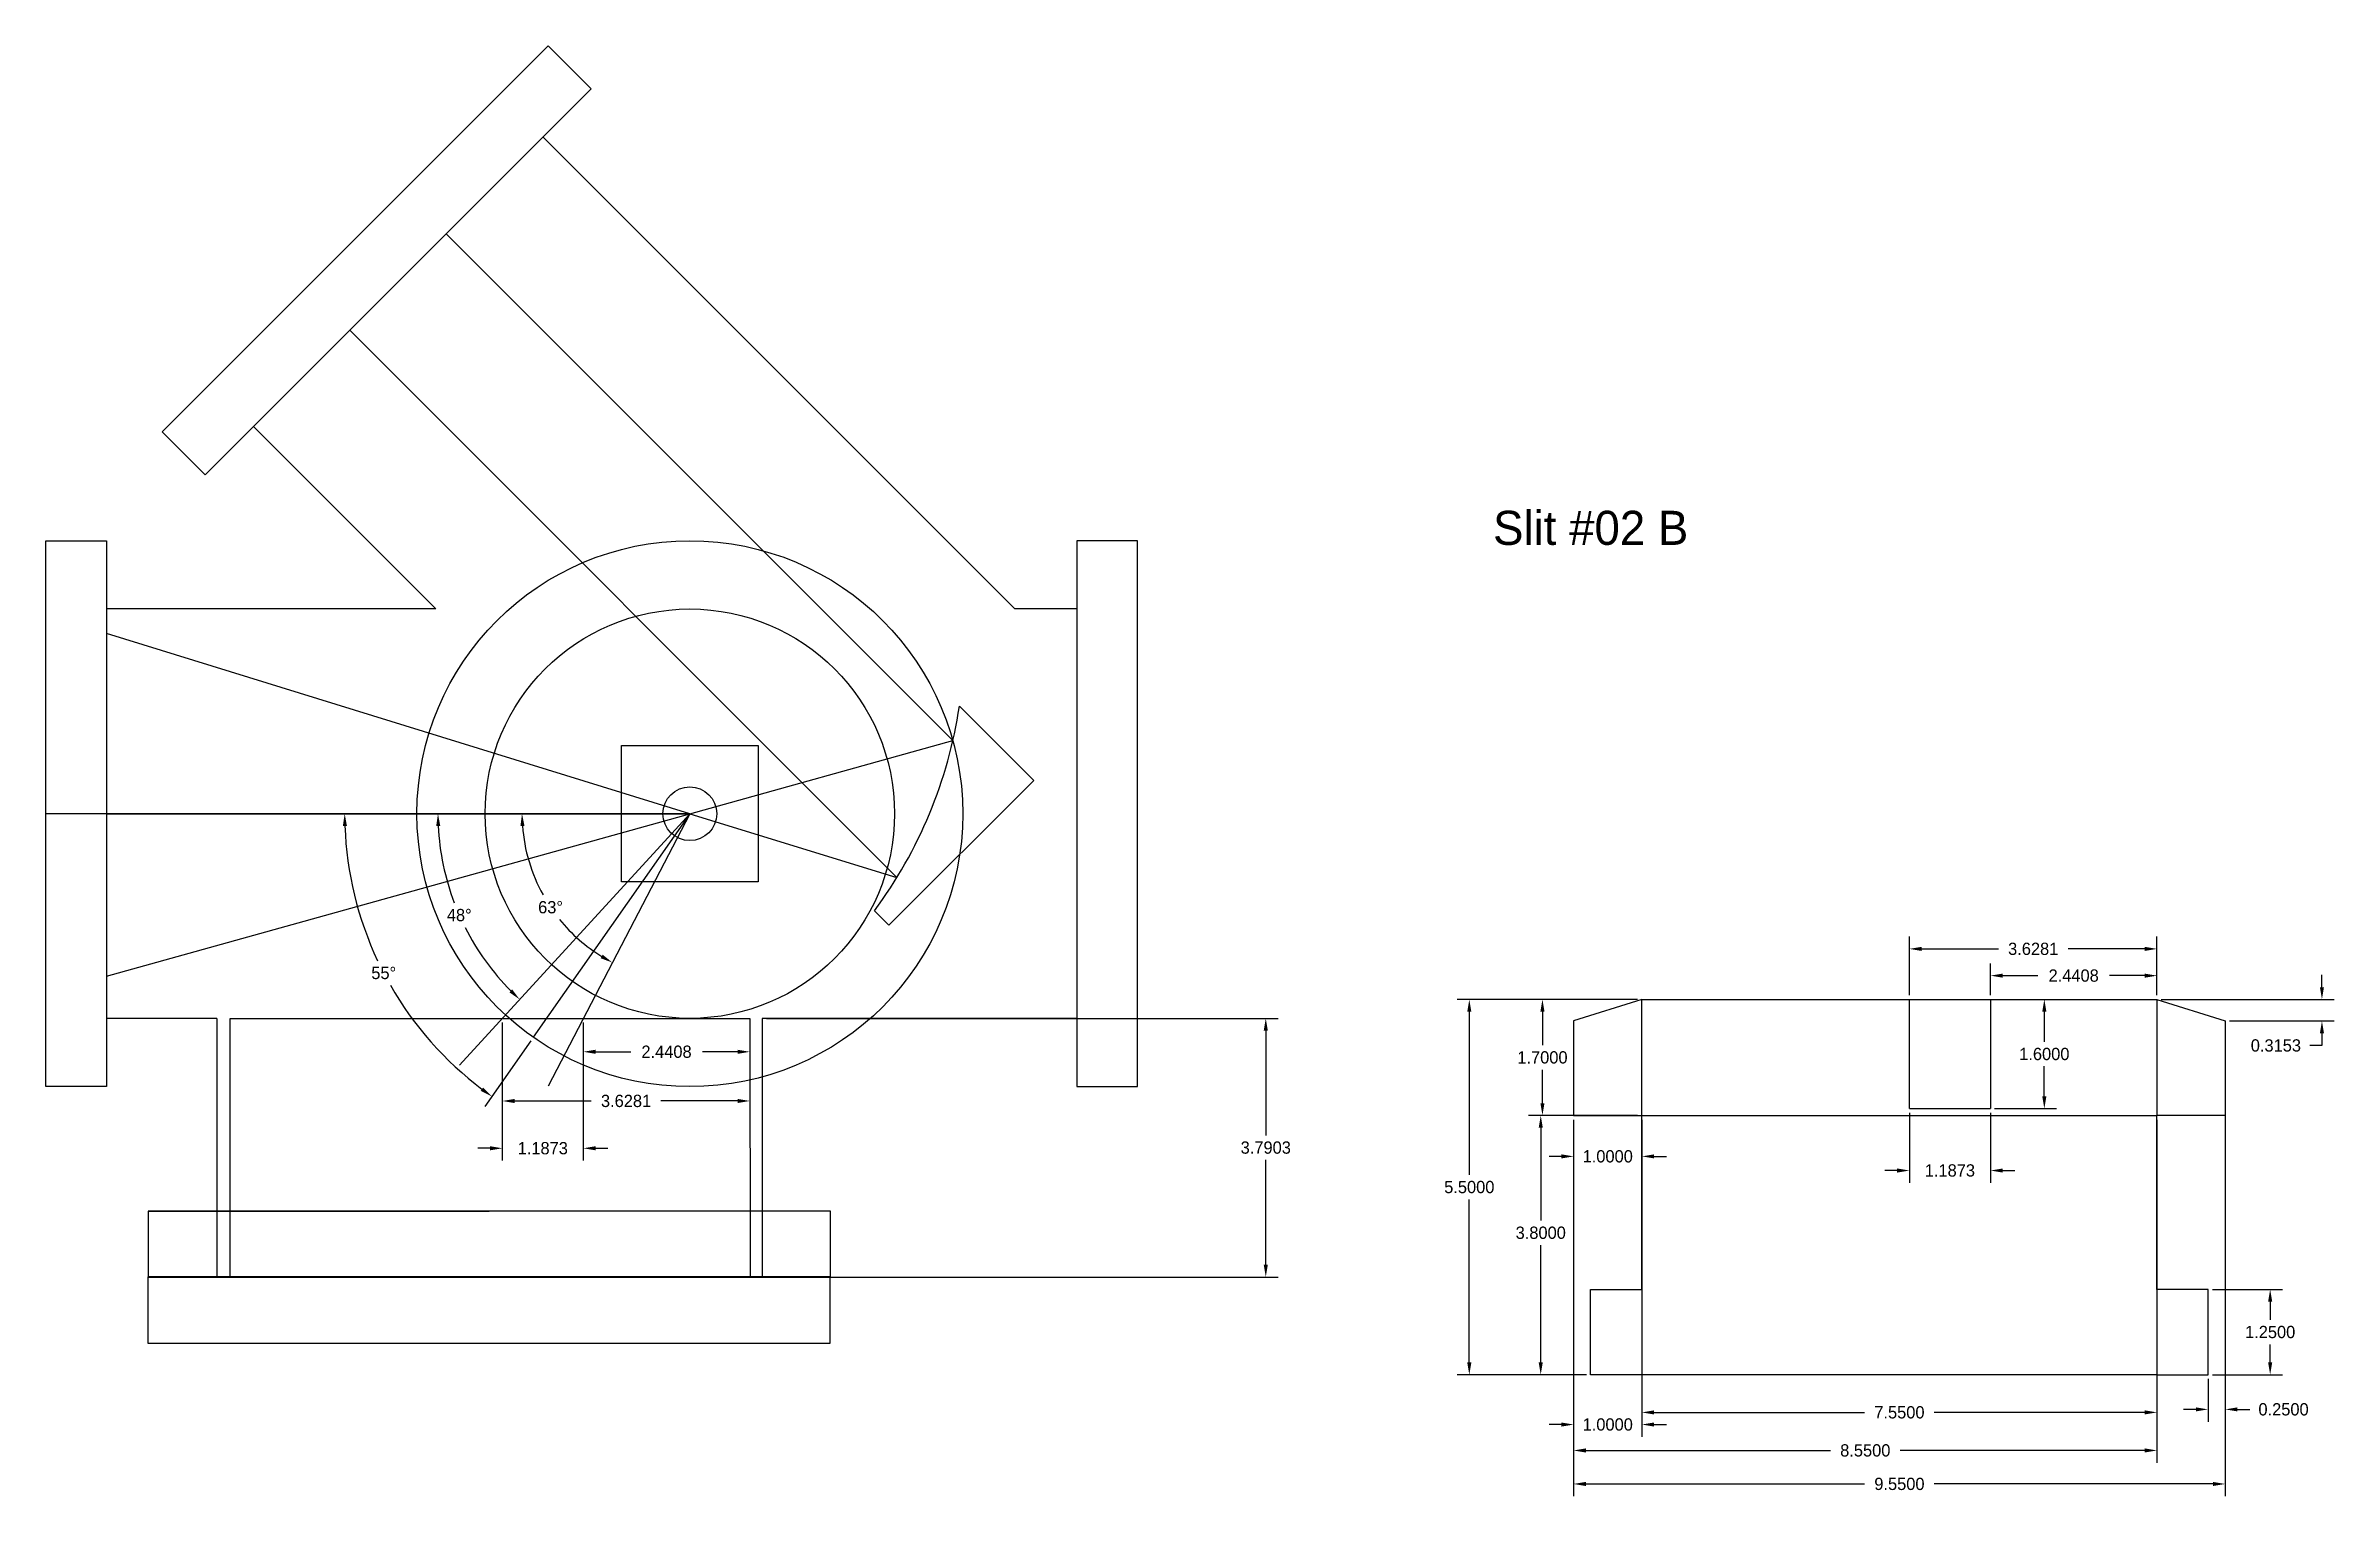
# Model space of a CAD drawing. Header units: inches. Extents: x 6.9 to 40.5, y 34.3 to 55.5.
import ezdxf

# ---------------------------------------------------------------- set-up
doc = ezdxf.new("R2010")
doc.units = ezdxf.units.IN
doc.header["$MEASUREMENT"] = 0
doc.linetypes.add('DASHED', pattern=[0.75, 0.5, -0.25])
doc.layers.add('3INCH', color=92, linetype='Continuous')
doc.dimstyles.get("Standard").update_dxf_attribs({"dimtxt": 0.18, "dimasz": 0.18, "dimexe": 0.18, "dimexo": 0.0625, "dimgap": 0.09, "dimtad": 0, "dimtih": 1, "dimtoh": 1, "dimdec": 4, "dimzin": 0, "dimdsep": 46, "dimtxsty": 'Standard', "dimcen": 0.09, "dimadec": 0, "dimazin": 0, "dimtfac": 1, "dimtdec": 4, "dimtofl": 0, "dimtmove": 0, "dimatfit": 3, "dimfxl": 1, "dimtolj": 1, "dimtzin": 0, "dimarcsym": 0})

# ---------------------------------------------------------------- blocks, each defined once
blk = doc.blocks.new('*D4')
at = {"color": 0, "lineweight": -2}
for p, q in [((29.277, 39.85), (28.678, 39.85)), ((28.858, 39.67), (28.858, 38.31)), ((28.858, 36.23), (28.858, 37.95)), ((29.277, 36.05), (28.678, 36.05))]:
    blk.add_line(p, q, dxfattribs=at)
at = {"color": 0}
for points in [[(28.828, 39.67), (28.888, 39.67), (28.858, 39.85)], [(28.828, 36.23), (28.888, 36.23), (28.858, 36.05)]]:
    blk.add_solid(points, dxfattribs=at)
at = {"layer": 'Defpoints', "color": 0}
for p in [(28.858, 39.85), (29.34, 39.85), (29.34, 36.05)]:
    blk.add_point(p, dxfattribs=at)
at = {"color": 0, "insert": (28.858, 38.13), "char_height": 0.18, "attachment_point": 5}
blk.add_mtext('\\A1;3.8000', dxfattribs=at)
blk = doc.blocks.new('*D5')
at = {"color": 0, "lineweight": -2}
for p, q in [((29.34, 39.788), (29.34, 39.07)), ((30.34, 39.788), (30.34, 39.07)), ((29.16, 39.25), (28.98, 39.25)), ((30.52, 39.25), (30.7, 39.25))]:
    blk.add_line(p, q, dxfattribs=at)
at = {"color": 0}
for points in [[(29.16, 39.28), (29.16, 39.22), (29.34, 39.25)], [(30.52, 39.28), (30.52, 39.22), (30.34, 39.25)]]:
    blk.add_solid(points, dxfattribs=at)
at = {"layer": 'Defpoints', "color": 0}
for p in [(29.34, 39.85), (30.34, 39.85), (30.34, 39.25)]:
    blk.add_point(p, dxfattribs=at)
at = {"color": 0, "insert": (29.84, 39.25), "char_height": 0.18, "attachment_point": 5}
blk.add_mtext('\\A1;1.0000', dxfattribs=at)
blk = doc.blocks.new('*D7')
at = {"color": 0, "lineweight": -2}
for p, q in [((29.34, 39.725), (29.34, 35.14)), ((30.34, 39.788), (30.34, 35.14)), ((29.16, 35.32), (28.98, 35.32)), ((30.52, 35.32), (30.7, 35.32))]:
    blk.add_line(p, q, dxfattribs=at)
at = {"color": 0}
for points in [[(29.16, 35.35), (29.16, 35.29), (29.34, 35.32)], [(30.52, 35.35), (30.52, 35.29), (30.34, 35.32)]]:
    blk.add_solid(points, dxfattribs=at)
at = {"layer": 'Defpoints', "color": 0}
for p in [(29.34, 39.788), (30.34, 39.85), (30.34, 35.32)]:
    blk.add_point(p, dxfattribs=at)
at = {"color": 0, "insert": (29.84, 35.32), "char_height": 0.18, "attachment_point": 5}
blk.add_mtext('\\A1;1.0000', dxfattribs=at)
blk = doc.blocks.new('*D8')
at = {"color": 0, "lineweight": -2}
for p, q in [((29.34, 39.788), (29.34, 34.76)), ((37.89, 39.788), (37.89, 34.76)), ((29.52, 34.94), (33.105, 34.94)), ((37.71, 34.94), (34.125, 34.94))]:
    blk.add_line(p, q, dxfattribs=at)
at = {"color": 0}
for points in [[(29.52, 34.97), (29.52, 34.91), (29.34, 34.94)], [(37.71, 34.97), (37.71, 34.91), (37.89, 34.94)]]:
    blk.add_solid(points, dxfattribs=at)
at = {"layer": 'Defpoints', "color": 0}
for p in [(29.34, 39.85), (37.89, 39.85), (37.89, 34.94)]:
    blk.add_point(p, dxfattribs=at)
at = {"color": 0, "insert": (33.615, 34.94), "char_height": 0.18, "attachment_point": 5}
blk.add_mtext('\\A1;8.5500', dxfattribs=at)
blk = doc.blocks.new('*D9')
at = {"color": 0, "lineweight": -2}
for p, q in [((29.34, 39.788), (29.34, 34.269)), ((38.89, 39.788), (38.89, 34.269)), ((29.52, 34.449), (33.605, 34.449)), ((38.71, 34.449), (34.625, 34.449))]:
    blk.add_line(p, q, dxfattribs=at)
at = {"color": 0}
for points in [[(29.52, 34.479), (29.52, 34.419), (29.34, 34.449)], [(38.71, 34.479), (38.71, 34.419), (38.89, 34.449)]]:
    blk.add_solid(points, dxfattribs=at)
at = {"layer": 'Defpoints', "color": 0}
for p in [(29.34, 39.85), (38.89, 39.85), (38.89, 34.449)]:
    blk.add_point(p, dxfattribs=at)
at = {"color": 0, "insert": (34.115, 34.449), "char_height": 0.18, "attachment_point": 5}
blk.add_mtext('\\A1;9.5500', dxfattribs=at)
blk = doc.blocks.new('*D10')
at = {"color": 0, "lineweight": -2}
for p, q in [((30.34, 35.988), (30.34, 35.318)), ((37.89, 35.988), (37.89, 35.318)), ((30.52, 35.498), (33.605, 35.498)), ((37.71, 35.498), (34.625, 35.498))]:
    blk.add_line(p, q, dxfattribs=at)
at = {"color": 0}
for points in [[(30.52, 35.528), (30.52, 35.468), (30.34, 35.498)], [(37.71, 35.528), (37.71, 35.468), (37.89, 35.498)]]:
    blk.add_solid(points, dxfattribs=at)
at = {"layer": 'Defpoints', "color": 0}
for p in [(30.34, 36.05), (37.89, 36.05), (37.89, 35.498)]:
    blk.add_point(p, dxfattribs=at)
at = {"color": 0, "insert": (34.115, 35.498), "char_height": 0.18, "attachment_point": 5}
blk.add_mtext('\\A1;7.5500', dxfattribs=at)
blk = doc.blocks.new('*D11')
at = {"color": 0, "lineweight": -2}
for p, q in [((38.89, 40.013), (38.89, 35.362)), ((38.64, 35.988), (38.64, 35.362)), ((38.46, 35.542), (38.28, 35.542)), ((39.07, 35.542), (39.25, 35.542))]:
    blk.add_line(p, q, dxfattribs=at)
at = {"color": 0}
for points in [[(38.46, 35.572), (38.46, 35.512), (38.64, 35.542)], [(39.07, 35.572), (39.07, 35.512), (38.89, 35.542)]]:
    blk.add_solid(points, dxfattribs=at)
at = {"layer": 'Defpoints', "color": 0}
for p in [(38.89, 40.075), (38.64, 36.05), (38.89, 35.542)]:
    blk.add_point(p, dxfattribs=at)
at = {"color": 0, "insert": (39.745, 35.542), "char_height": 0.18, "attachment_point": 5}
blk.add_mtext('\\A1;0.2500', dxfattribs=at)
blk = doc.blocks.new('01')
at = {"color": 0}
blk.add_line((-57.158, -33.792), (-52.158, -33.792), dxfattribs=at)
at = {"layer": '3INCH', "color": 0}
for points in [[(-57.158, -34.762), (-47.158, -34.762), (-47.158, -33.792), (-57.158, -33.792)], [(-57.161, -35.729), (-47.161, -35.729), (-47.161, -34.759), (-57.161, -34.759)]]:
    blk.add_lwpolyline(points, close=True, dxfattribs=at)
blk = doc.blocks.new('*D13')
at = {"color": 0, "lineweight": -2}
for p, q in [((17.509, 41.273), (25.008, 41.273)), ((24.828, 41.093), (24.828, 39.558)), ((24.828, 37.662), (24.828, 39.198)), ((17.509, 37.482), (25.008, 37.482))]:
    blk.add_line(p, q, dxfattribs=at)
at = {"color": 0}
for points in [[(24.798, 41.093), (24.858, 41.093), (24.828, 41.273)], [(24.798, 37.662), (24.858, 37.662), (24.828, 37.482)]]:
    blk.add_solid(points, dxfattribs=at)
at = {"layer": 'Defpoints', "color": 0}
for p in [(17.447, 41.273), (24.828, 41.273), (17.447, 37.482)]:
    blk.add_point(p, dxfattribs=at)
at = {"color": 0, "insert": (24.828, 39.378), "char_height": 0.18, "attachment_point": 5}
blk.add_mtext('\\A1;3.7903', dxfattribs=at)
blk = doc.blocks.new('*D15')
at = {"color": 0, "lineweight": -2}
for p, q in [((30.277, 41.55), (28.703, 41.55)), ((28.883, 41.37), (28.883, 40.88)), ((28.883, 40.03), (28.883, 40.52)), ((30.277, 39.85), (28.703, 39.85))]:
    blk.add_line(p, q, dxfattribs=at)
at = {"color": 0}
for points in [[(28.853, 41.37), (28.913, 41.37), (28.883, 41.55)], [(28.853, 40.03), (28.913, 40.03), (28.883, 39.85)]]:
    blk.add_solid(points, dxfattribs=at)
at = {"layer": 'Defpoints', "color": 0}
for p in [(28.883, 41.55), (30.34, 41.55), (30.34, 39.85)]:
    blk.add_point(p, dxfattribs=at)
at = {"color": 0, "insert": (28.883, 40.7), "char_height": 0.18, "attachment_point": 5}
blk.add_mtext('\\A1;1.7000', dxfattribs=at)
blk = doc.blocks.new('*D16')
at = {"color": 0, "lineweight": -2}
for p, q in [((30.277, 41.55), (27.631, 41.55)), ((27.811, 41.37), (27.811, 38.98)), ((27.811, 36.23), (27.811, 38.62)), ((29.527, 36.05), (27.631, 36.05))]:
    blk.add_line(p, q, dxfattribs=at)
at = {"color": 0}
for points in [[(27.781, 41.37), (27.841, 41.37), (27.811, 41.55)], [(27.781, 36.23), (27.841, 36.23), (27.811, 36.05)]]:
    blk.add_solid(points, dxfattribs=at)
at = {"layer": 'Defpoints', "color": 0}
for p in [(27.811, 41.55), (30.34, 41.55), (29.59, 36.05)]:
    blk.add_point(p, dxfattribs=at)
at = {"color": 0, "insert": (27.811, 38.8), "char_height": 0.18, "attachment_point": 5}
blk.add_mtext('\\A1;5.5000', dxfattribs=at)
blk = doc.blocks.new('*D17')
at = {"color": 0, "lineweight": -2}
for p, q in [((40.308, 41.73), (40.308, 41.91)), ((37.952, 41.55), (40.488, 41.55)), ((38.952, 41.235), (40.488, 41.235)), ((40.308, 41.055), (40.308, 40.875)), ((40.308, 40.875), (40.128, 40.875))]:
    blk.add_line(p, q, dxfattribs=at)
at = {"color": 0}
for points in [[(40.278, 41.73), (40.338, 41.73), (40.308, 41.55)], [(40.278, 41.055), (40.338, 41.055), (40.308, 41.235)]]:
    blk.add_solid(points, dxfattribs=at)
at = {"layer": 'Defpoints', "color": 0}
for p in [(37.89, 41.55), (38.89, 41.235), (40.308, 41.235)]:
    blk.add_point(p, dxfattribs=at)
at = {"color": 0, "insert": (39.633, 40.875), "char_height": 0.18, "attachment_point": 5}
blk.add_mtext('\\A1;0.3153', dxfattribs=at)
blk = doc.blocks.new('*D20')
at = {"color": 0, "lineweight": -2}
blk.add_line((14.057, 40.945), (13.382, 39.981), dxfattribs=at)
for start, end in [(182.0388, 205.2245), (209.8236, 232.9612)]:
    blk.add_arc((16.387, 44.273), 5.059, start, end, dxfattribs=at)
at = {"color": 0}
for points in [[(11.301, 44.092), (11.361, 44.093), (11.328, 44.273)], [(13.357, 40.259), (13.322, 40.21), (13.485, 40.129)]]:
    blk.add_solid(points, dxfattribs=at)
at = {"layer": 'Defpoints', "color": 0}
for p in [(6.947, 44.273), (16.387, 44.273), (16.387, 44.273), (11.585, 42.682), (14.092, 40.996)]:
    blk.add_point(p, dxfattribs=at)
at = {"color": 0, "insert": (11.9, 41.937), "char_height": 0.18, "attachment_point": 5}
blk.add_mtext('\\A1;55°', dxfattribs=at)
blk = doc.blocks.new('*D29')
at = {"color": 0, "lineweight": -2}
for start, end in [(182.7935, 200.7319), (206.8399, 224.7065)]:
    blk.add_arc((16.387, 44.273), 3.692, start, end, dxfattribs=at)
at = {"color": 0}
for points in [[(12.669, 44.092), (12.729, 44.094), (12.695, 44.273)], [(13.783, 41.697), (13.742, 41.654), (13.892, 41.551)]]:
    blk.add_solid(points, dxfattribs=at)
at = {"layer": 'Defpoints', "color": 0}
for p in [(7.837, 44.273), (16.387, 44.273), (16.387, 44.273), (12.835, 43.265), (13.009, 40.586)]:
    blk.add_point(p, dxfattribs=at)
at = {"color": 0, "insert": (13.007, 42.786), "char_height": 0.18, "attachment_point": 5}
blk.add_mtext('\\A1;48°', dxfattribs=at)
blk = doc.blocks.new('*D30')
at = {"color": 0, "lineweight": -2}
for start, end in [(184.1936, 208.9777), (219.1107, 238.3064)]:
    blk.add_arc((16.387, 44.273), 2.46, start, end, dxfattribs=at)
at = {"color": 0}
for points in [[(13.904, 44.092), (13.963, 44.094), (13.927, 44.273)], [(15.109, 42.206), (15.08, 42.154), (15.251, 42.091)]]:
    blk.add_solid(points, dxfattribs=at)
at = {"layer": 'Defpoints', "color": 0}
for p in [(7.837, 44.273), (16.387, 44.273), (16.387, 44.273), (14.088, 43.398), (14.309, 40.281)]:
    blk.add_point(p, dxfattribs=at)
at = {"color": 0, "insert": (14.345, 42.901), "char_height": 0.18, "attachment_point": 5}
blk.add_mtext('\\A1;63°', dxfattribs=at)
blk = doc.blocks.new('*D31')
at = {"color": 0, "lineweight": -2}
for p, q in [((14.825, 41.21), (14.825, 40.603)), ((17.266, 41.21), (17.266, 40.603)), ((15.005, 40.783), (15.52, 40.783)), ((17.086, 40.783), (16.57, 40.783))]:
    blk.add_line(p, q, dxfattribs=at)
at = {"color": 0}
for points in [[(15.005, 40.813), (15.005, 40.753), (14.825, 40.783)], [(17.086, 40.813), (17.086, 40.753), (17.266, 40.783)]]:
    blk.add_solid(points, dxfattribs=at)
at = {"layer": 'Defpoints', "color": 0}
for p in [(14.825, 41.273), (17.266, 41.273), (14.825, 40.783)]:
    blk.add_point(p, dxfattribs=at)
at = {"color": 0, "insert": (16.045, 40.783), "char_height": 0.18, "attachment_point": 5}
blk.add_mtext('\\A1;2.4408', dxfattribs=at)
blk = doc.blocks.new('*D32')
at = {"color": 0, "lineweight": -2}
for p, q in [((13.638, 41.21), (13.638, 39.882)), ((17.266, 41.21), (17.266, 39.882)), ((13.818, 40.062), (14.942, 40.062)), ((17.086, 40.062), (15.962, 40.062))]:
    blk.add_line(p, q, dxfattribs=at)
at = {"color": 0}
for points in [[(13.818, 40.092), (13.818, 40.032), (13.638, 40.062)], [(17.086, 40.092), (17.086, 40.032), (17.266, 40.062)]]:
    blk.add_solid(points, dxfattribs=at)
at = {"layer": 'Defpoints', "color": 0}
for p in [(13.638, 41.273), (17.266, 41.273), (13.638, 40.062)]:
    blk.add_point(p, dxfattribs=at)
at = {"color": 0, "insert": (15.452, 40.062), "char_height": 0.18, "attachment_point": 5}
blk.add_mtext('\\A1;3.6281', dxfattribs=at)
blk = doc.blocks.new('*D33')
at = {"color": 0, "lineweight": -2}
for p, q in [((13.638, 41.21), (13.638, 39.189)), ((14.825, 41.21), (14.825, 39.189)), ((13.458, 39.369), (13.278, 39.369)), ((15.005, 39.369), (15.185, 39.369))]:
    blk.add_line(p, q, dxfattribs=at)
at = {"color": 0}
for points in [[(13.458, 39.399), (13.458, 39.339), (13.638, 39.369)], [(15.005, 39.399), (15.005, 39.339), (14.825, 39.369)]]:
    blk.add_solid(points, dxfattribs=at)
at = {"layer": 'Defpoints', "color": 0}
for p in [(13.638, 41.273), (14.825, 41.273), (14.825, 39.369)]:
    blk.add_point(p, dxfattribs=at)
at = {"color": 0, "insert": (14.231, 39.369), "char_height": 0.18, "attachment_point": 5}
blk.add_mtext('\\A1;1.1873', dxfattribs=at)
blk = doc.blocks.new('*D34')
at = {"color": 0, "lineweight": -2}
for p, q in [((34.262, 41.613), (34.262, 42.471)), ((34.442, 42.291), (35.566, 42.291)), ((37.71, 42.291), (36.586, 42.291)), ((37.89, 41.613), (37.89, 42.471))]:
    blk.add_line(p, q, dxfattribs=at)
at = {"color": 0}
for points in [[(34.442, 42.321), (34.442, 42.261), (34.262, 42.291)], [(37.71, 42.321), (37.71, 42.261), (37.89, 42.291)]]:
    blk.add_solid(points, dxfattribs=at)
at = {"layer": 'Defpoints', "color": 0}
for p in [(34.262, 42.291), (34.262, 41.55), (37.89, 41.55)]:
    blk.add_point(p, dxfattribs=at)
at = {"color": 0, "insert": (36.076, 42.291), "char_height": 0.18, "attachment_point": 5}
blk.add_mtext('\\A1;3.6281', dxfattribs=at)
blk = doc.blocks.new('*D35')
at = {"color": 0, "lineweight": -2}
for p, q in [((35.449, 41.613), (35.449, 42.079)), ((37.89, 41.613), (37.89, 42.079)), ((35.629, 41.899), (36.144, 41.899)), ((37.71, 41.899), (37.194, 41.899))]:
    blk.add_line(p, q, dxfattribs=at)
at = {"color": 0}
for points in [[(35.629, 41.929), (35.629, 41.869), (35.449, 41.899)], [(37.71, 41.929), (37.71, 41.869), (37.89, 41.899)]]:
    blk.add_solid(points, dxfattribs=at)
at = {"layer": 'Defpoints', "color": 0}
for p in [(37.89, 41.899), (35.449, 41.55), (37.89, 41.55)]:
    blk.add_point(p, dxfattribs=at)
at = {"color": 0, "insert": (36.669, 41.899), "char_height": 0.18, "attachment_point": 5}
blk.add_mtext('\\A1;2.4408', dxfattribs=at)
blk = doc.blocks.new('*D36')
at = {"color": 0, "lineweight": -2}
for p, q in [((35.511, 41.55), (36.419, 41.55)), ((36.239, 41.37), (36.239, 40.93)), ((36.239, 40.13), (36.239, 40.57)), ((35.511, 39.95), (36.419, 39.95))]:
    blk.add_line(p, q, dxfattribs=at)
at = {"color": 0}
for points in [[(36.209, 41.37), (36.269, 41.37), (36.239, 41.55)], [(36.209, 40.13), (36.269, 40.13), (36.239, 39.95)]]:
    blk.add_solid(points, dxfattribs=at)
at = {"layer": 'Defpoints', "color": 0}
for p in [(35.449, 41.55), (36.239, 41.55), (35.449, 39.95)]:
    blk.add_point(p, dxfattribs=at)
at = {"color": 0, "insert": (36.239, 40.75), "char_height": 0.18, "attachment_point": 5}
blk.add_mtext('\\A1;1.6000', dxfattribs=at)
blk = doc.blocks.new('*D37')
at = {"color": 0, "lineweight": -2}
for p, q in [((34.262, 39.888), (34.262, 38.863)), ((35.449, 39.888), (35.449, 38.863)), ((34.082, 39.043), (33.902, 39.043)), ((35.629, 39.043), (35.809, 39.043))]:
    blk.add_line(p, q, dxfattribs=at)
at = {"color": 0}
for points in [[(34.082, 39.073), (34.082, 39.013), (34.262, 39.043)], [(35.629, 39.073), (35.629, 39.013), (35.449, 39.043)]]:
    blk.add_solid(points, dxfattribs=at)
at = {"layer": 'Defpoints', "color": 0}
for p in [(34.262, 39.95), (35.449, 39.95), (35.449, 39.043)]:
    blk.add_point(p, dxfattribs=at)
at = {"color": 0, "insert": (34.855, 39.043), "char_height": 0.18, "attachment_point": 5}
blk.add_mtext('\\A1;1.1873', dxfattribs=at)
blk = doc.blocks.new('*D39')
at = {"color": 0, "lineweight": -2}
for p, q in [((38.702, 37.3), (39.729, 37.3)), ((39.549, 37.12), (39.549, 36.855)), ((39.549, 36.23), (39.549, 36.495)), ((38.702, 36.05), (39.729, 36.05))]:
    blk.add_line(p, q, dxfattribs=at)
at = {"color": 0}
for points in [[(39.519, 37.12), (39.579, 37.12), (39.549, 37.3)], [(39.519, 36.23), (39.579, 36.23), (39.549, 36.05)]]:
    blk.add_solid(points, dxfattribs=at)
at = {"layer": 'Defpoints', "color": 0}
for p in [(38.64, 37.3), (39.549, 37.3), (38.64, 36.05)]:
    blk.add_point(p, dxfattribs=at)
at = {"color": 0, "insert": (39.549, 36.675), "char_height": 0.18, "attachment_point": 5}
blk.add_mtext('\\A1;1.2500', dxfattribs=at)

msp = doc.modelspace()

# ---------------------------------------------------------------- linework, layer by layer
at = {"color": 1}
for p, q in [((12.81529, 52.77341), (11.40108, 51.3592)), ((12.81529, 52.77341), (11.40108, 51.3592)), ((20.24229, 45.34641), (12.81529, 52.77341)), ((19.42142, 43.33622), (11.40108, 51.3592)), ((7.83674, 46.91135), (7.83674, 41.89179)), ((16.38674, 44.27274), (7.83674, 46.91135)), ((16.38674, 44.27274), (20.24229, 45.34641)), ((7.83674, 41.89179), (16.38674, 44.27274)), ((16.38674, 44.27274), (19.42142, 43.33622))]:
    msp.add_line(p, q, dxfattribs=at)
for p, q in [((21.42628, 44.75852), (20.33734, 45.84746)), ((19.30496, 42.6372), (21.42628, 44.75852)), ((16.38674, 44.27274), (6.94674, 44.27274)), ((12.38674, 44.27274), (12.38674, 44.27274)), ((19.30496, 42.6372), (19.09283, 42.84933)), ((34.26157, 39.95003), (34.26157, 41.55003)), ((34.26157, 41.55003), (35.44887, 41.55003)), ((35.44887, 41.55003), (35.44887, 39.95003)), ((34.26157, 39.95003), (35.44887, 39.95003)), ((29.33967, 39.85003), (30.33967, 39.85003)), ((30.33967, 39.85003), (37.88967, 39.85003)), ((30.33967, 37.30003), (30.33967, 39.85003)), ((37.88967, 37.30003), (37.88967, 39.85003)), ((38.88967, 39.85003), (37.88967, 39.85003)), ((37.88967, 36.05003), (30.33967, 36.05003))]:
    msp.add_line(p, q)
at = {"color": 5}
msp.add_line((7.83674, 44.27274), (16.38674, 44.27274), dxfattribs=at)
at = {"color": 14}
for q in [(13.00879, 40.58636), (14.09243, 40.99614)]:
    msp.add_line((16.38674, 44.27274), q, dxfattribs=at)
at = {"color": 16}
msp.add_line((16.38674, 44.27274), (14.30887, 40.2812), dxfattribs=at)
at = {"color": 0}
for p, q in [((9.45331, 41.27274), (9.45331, 37.47963)), ((17.44674, 41.27274), (17.44674, 37.48243)), ((30.33967, 41.55003), (29.33967, 41.23473)), ((30.33967, 39.85003), (30.33967, 41.55003)), ((30.33967, 41.55003), (37.88967, 41.55003)), ((37.88967, 41.55003), (37.88967, 39.85003)), ((37.88967, 41.55003), (38.88967, 41.23473)), ((29.33967, 41.23473), (29.33967, 39.85003)), ((38.88967, 41.23473), (38.88967, 39.85003)), ((29.58967, 36.05003), (29.58967, 37.30003)), ((29.58967, 37.30003), (30.33967, 37.30003)), ((38.63967, 37.30003), (37.88967, 37.30003)), ((38.63967, 36.05003), (38.63967, 37.30003)), ((30.33967, 36.05003), (29.58967, 36.05003)), ((37.88967, 36.05003), (38.63967, 36.05003))]:
    msp.add_line(p, q, dxfattribs=at)
at = {"color": 3, "linetype": 'Continuous'}
for p, q in [((9.6472, 37.47275), (9.6472, 41.27274)), ((9.6472, 41.27274), (13.45331, 41.27274)), ((13.45331, 41.27274), (17.26581, 41.27274)), ((17.26581, 41.27274), (17.2722, 37.47275))]:
    msp.add_line(p, q, dxfattribs=at)
at = {"color": 3, "linetype": 'DASHED'}
msp.add_line((17.2722, 37.47275), (9.6472, 37.47275), dxfattribs=at)
msp.add_lwpolyline([(17.38659, 43.2729), (15.38659, 43.2729), (15.38659, 45.2729), (17.38659, 45.2729)], close=True)
for radius in [4, 3, 0.394]:
    msp.add_circle((16.38674, 44.27274), radius)
at = {"color": 0}
msp.add_arc((13.69193, 46.84857), 6.72039, 323.480896, 351.432982, dxfattribs=at)
at = {"layer": '3INCH', "color": 0}
for p, q in [((14.2327, 54.19082), (21.15077, 47.27274)), ((12.66549, 47.27274), (9.99006, 49.94818)), ((12.66549, 47.27274), (7.84331, 47.27274)), ((22.05674, 47.27274), (21.15077, 47.27274)), ((9.45331, 41.27274), (7.83674, 41.27274)), ((22.05674, 41.27274), (17.44674, 41.27274))]:
    msp.add_line(p, q, dxfattribs=at)
for points in [[(9.28295, 49.24107), (8.65363, 49.8704), (14.31048, 55.52725), (14.93981, 54.89793)], [(7.83674, 40.27274), (6.94674, 40.27274), (6.94674, 48.27274), (7.83674, 48.27274)], [(22.05674, 40.27274), (22.94674, 40.27274), (22.94674, 48.27274), (22.05674, 48.27274)]]:
    msp.add_lwpolyline(points, close=True, dxfattribs=at)

# ---------------------------------------------------------------- block references
at = {"color": 0}
msp.add_blockref('01', (65.60552, 72.24161), dxfattribs=at)

# ---------------------------------------------------------------- texts
at = {"color": 5, "insert": (28.15922, 48.71188), "char_height": 0.5, "width": 9.8683902, "attachment_point": 1}
msp.add_mtext('Slit #02 B', dxfattribs=at)

# ---------------------------------------------------------------- dimensions: what is measured, and where the dimension line sits
at = {"color": 14}
dim = msp.add_angular_dim_2l(base=(11.58478, 42.68155), line1=((16.38674, 44.27274), (6.94674, 44.27274)), line2=((16.38674, 44.27274), (14.09243, 40.99614)), dimstyle='Standard', dxfattribs=at)
dim.commit()
dim.dimension.update_dxf_attribs({"geometry": '*D20', "text_midpoint": (11.89959, 41.93688)})
at = {"color": 16}
dim = msp.add_angular_dim_2l(base=(12.834637, 43.265368), line1=((16.38674, 44.272744), (13.008789, 40.586357)), line2=((7.83674, 44.272744), (16.38674, 44.272744)), dimstyle='Standard', dxfattribs=at)
dim.commit()
dim.dimension.update_dxf_attribs({"geometry": '*D29', "text_midpoint": (13.007239, 42.785728)})
dim = msp.add_angular_dim_2l(base=(14.087737, 43.397904), line1=((16.38674, 44.272744), (14.308872, 40.281195)), line2=((7.83674, 44.272744), (16.38674, 44.272744)), dimstyle='Standard', dxfattribs=at)
dim.commit()
dim.dimension.update_dxf_attribs({"geometry": '*D30', "text_midpoint": (14.344886, 42.901034), "dimtype": 162})
at = {"color": 5}
for base, p1, p2, picture, middle in [((34.26157, 42.29097), (37.88967, 41.55003), (34.26157, 41.55003), '*D34', (36.07562, 42.29097)), ((37.88967, 41.89858), (35.44887, 41.55003), (37.88967, 41.55003), '*D35', (36.66927, 41.89858)), ((13.63775, 40.06191), (17.26581, 41.27274), (13.63775, 41.27274), '*D32', (15.45178, 40.06191)), ((14.82504, 40.78319), (17.26581, 41.27274), (14.82504, 41.27274), '*D31', (16.04543, 40.78319)), ((35.44887, 39.04319), (34.26157, 39.95003), (35.44887, 39.95003), '*D37', (34.85522, 39.04319)), ((30.33967, 39.25047), (29.33967, 39.85003), (30.33967, 39.85003), '*D5', (29.83967, 39.25047)), ((30.33967, 35.31975), (29.33967, 39.78753), (30.33967, 39.85003), '*D7', (29.83967, 35.31975)), ((37.88967, 34.94032), (29.33967, 39.85003), (37.88967, 39.85003), '*D8', (33.61467, 34.94032)), ((38.88967, 34.44929), (29.33967, 39.85003), (38.88967, 39.85003), '*D9', (34.11467, 34.44929)), ((37.88967, 35.4983), (30.33967, 36.05003), (37.88967, 36.05003), '*D10', (34.11467, 35.4983))]:
    dim = msp.add_linear_dim(base=base, p1=p1, p2=p2, dimstyle='Standard', dxfattribs=at)
    dim.commit()
    dim.dimension.update_dxf_attribs({"geometry": picture, "text_midpoint": middle})
for base, p1, p2, picture, middle in [((40.30801, 41.23473), (37.88967, 41.55003), (38.88967, 41.23473), '*D17', (39.63301, 40.87473)), ((24.82844, 41.27274), (17.44674, 37.48243), (17.44674, 41.27274), '*D13', (24.82844, 39.37759)), ((27.81075, 41.55003), (29.58967, 36.05003), (30.33967, 41.55003), '*D16', (27.81075, 38.80003)), ((28.8828, 41.55003), (30.33967, 39.85003), (30.33967, 41.55003), '*D15', (28.8828, 40.70003)), ((36.23866, 41.55003), (35.44887, 39.95003), (35.44887, 41.55003), '*D36', (36.23866, 40.75003)), ((39.54937, 37.30003), (38.63967, 36.05003), (38.63967, 37.30003), '*D39', (39.54937, 36.67503))]:
    dim = msp.add_linear_dim(base=base, p1=p1, p2=p2, angle=90, dimstyle='Standard', dxfattribs=at)
    dim.commit()
    dim.dimension.update_dxf_attribs({"geometry": picture, "text_midpoint": middle})
at = {"color": 6}
dim = msp.add_linear_dim(base=(14.82504, 39.36869), p1=(13.63775, 41.27274), p2=(14.82504, 41.27274), dimstyle='Standard', dxfattribs=at)
dim.commit()
dim.dimension.update_dxf_attribs({"geometry": '*D33', "text_midpoint": (14.23139, 39.36869)})
at = {"color": 5}
dim = msp.add_linear_dim(base=(38.88967, 35.54154), p1=(38.63967, 36.05003), p2=(38.88967, 40.07503), dimstyle='Standard', dxfattribs=at)
dim.commit()
dim.dimension.update_dxf_attribs({"geometry": '*D11', "text_midpoint": (39.74467, 35.54154), "dimtype": 160})
dim = msp.add_linear_dim(base=(28.85818, 39.85003), p1=(29.33967, 36.05003), p2=(29.33967, 39.85003), angle=90, dimstyle='Standard', dxfattribs=at)
dim.commit()
dim.dimension.update_dxf_attribs({"geometry": '*D4', "text_midpoint": (28.85818, 38.13003), "dimtype": 160})

doc.saveas('drawing.dxf')
